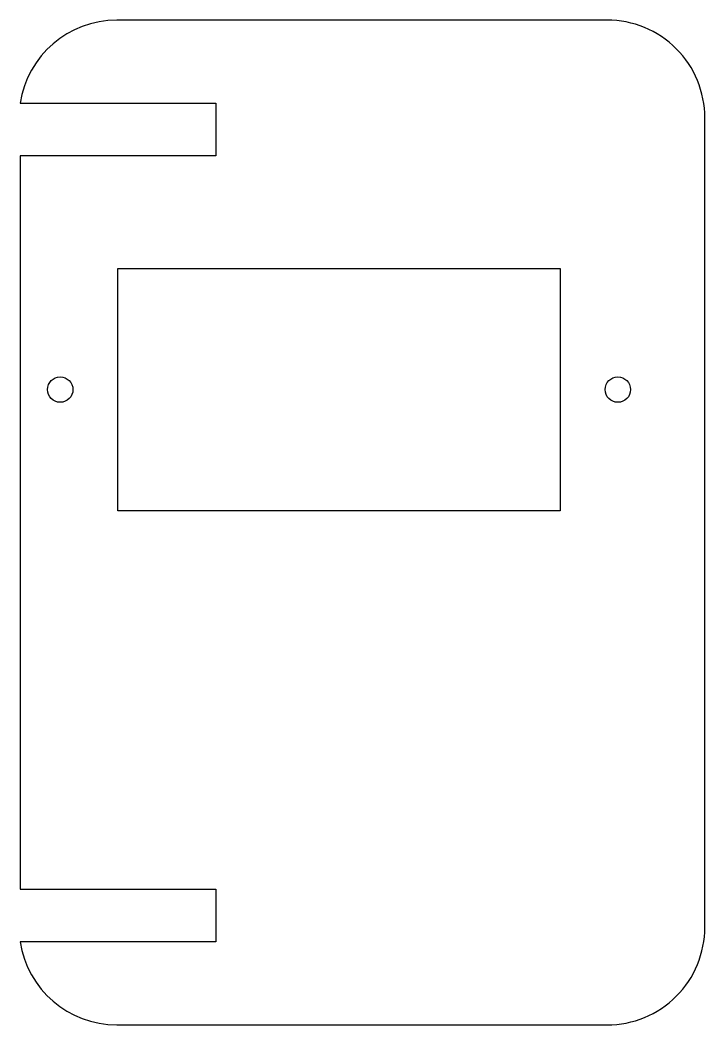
# Model space of a CAD drawing. Header units: millimetres. Extents: x 0 to 35, y 0 to 51.4.
import ezdxf

# ---------------------------------------------------------------- set-up
doc = ezdxf.new("R2010")
doc.units = ezdxf.units.MM

msp = doc.modelspace()

# ---------------------------------------------------------------- linework, layer by layer
msp.add_lwpolyline([(35, 46.4, 0.414214), (30, 51.4), (4.943, 51.4, 0.37077), (0, 47.15), (10, 47.15), (10, 44.45), (0, 44.45), (0, 6.95), (10, 6.95), (10, 4.25), (0, 4.25, 0.37077), (4.943, 0), (30, 0, 0.414214), (35, 5)], format="xyb", close=True)
msp.add_lwpolyline([(27.6, 26.3), (5, 26.3), (5, 38.7), (27.6, 38.7)], close=True)
for centre in [(2.05, 32.5), (30.55, 32.5)]:
    msp.add_circle(centre, 0.65)

doc.saveas('drawing.dxf')
